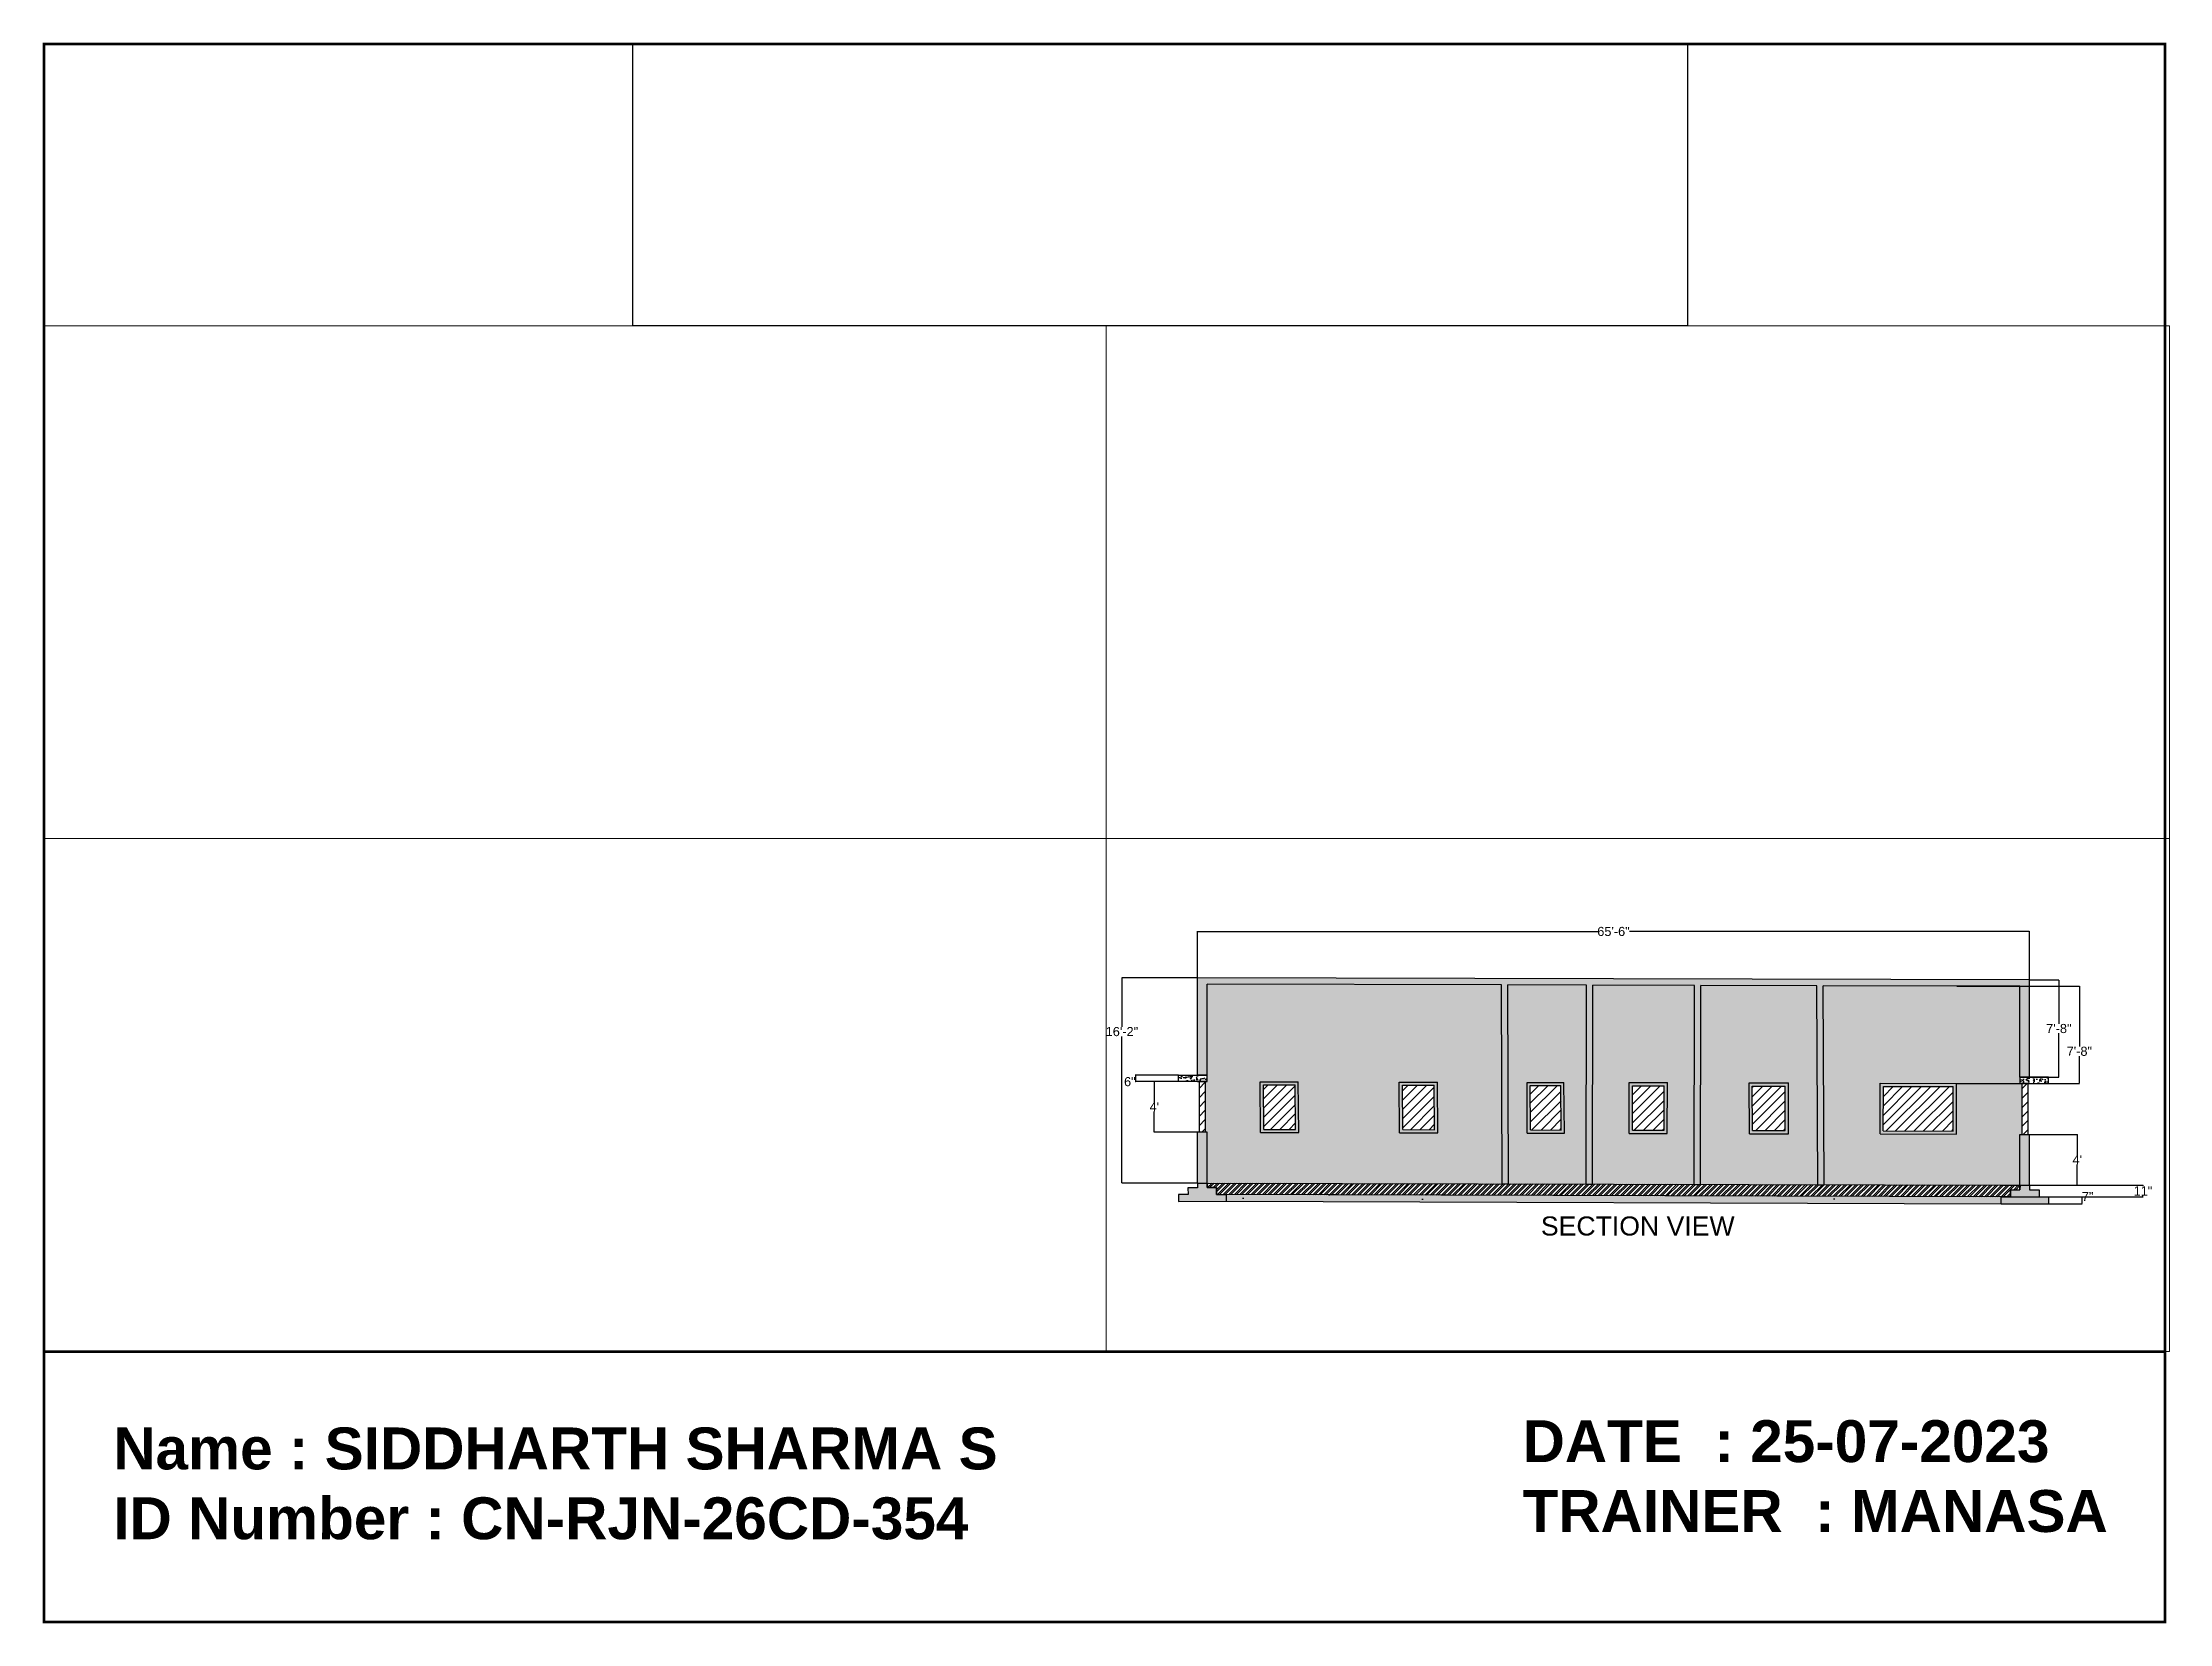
# Paper-space layout 'Layout1' of a CAD drawing. Header units: inches. Extents: x 0 to 15.2, y 0 to 11.3.
# The model-space entities are those that its viewports show. They can reach past a viewport. Long polylines and large blocks are cut down to what shows.
import ezdxf

# ---------------------------------------------------------------- set-up
doc = ezdxf.new("R2010")
doc.units = ezdxf.units.IN
doc.header["$MEASUREMENT"] = 0
doc.layers.add('Objects', color=7, linetype='Continuous')
doc.layers.add('Wall', color=1, linetype='Continuous')
doc.styles.get("Standard").update_dxf_attribs({"font": 'arial.ttf'})
doc.dimstyles.new('MyStyle', dxfattribs={"dimscale": 0, "dimtxt": 8.625, "dimasz": 0.18, "dimexe": 0.18, "dimexo": 0.0625, "dimgap": 0.09, "dimtad": 0, "dimtih": 1, "dimtoh": 1, "dimdec": 0, "dimzin": 0, "dimdsep": 46, "dimlunit": 4, "dimtxsty": 'Standard', "dimcen": 0.09, "dimadec": 0, "dimazin": 0, "dimtfac": 8, "dimtdec": 0, "dimtofl": 0, "dimtmove": 0, "dimatfit": 3, "dimfxl": 1, "dimtolj": 1, "dimtzin": 0, "dimarcsym": 0})
picture_1 = doc.add_image_def('image1.png', size_in_pixel=(4446, 1188))
pattern_1 = [(37.5, (840.686, 98.494), (-1.8898, 57.8047), [0, -45.6, 0, -51, 0, -48.75]), (7.5, (840.686, 98.494), (53.0933, 84.6644), [0, -24.6, 0, -41.1, 0, -15.75]), (327.5, (803.786, 98.494), (93.42426, 0.1698), [0, -15, 0, -54, 0, -70.5]), (317.5, (803.786, 98.494), (90.1838, 26.3303), [0, -7.5, 0, -35.4, 0, -40.5])]
pattern_2 = [(50, (1036.283, 0), (7.172602, -0.627521), [0.75, -8.25]), (355, (1036.283, 0), (-1.387513, 7.521921), [0.6, -6.6]), (100.45144, (1036.881, -0.052), (5.785088, 6.8944), [0.637402, -7.011421]), (46.1842, (1036.283, 2), (10.672413, -1.655193), [1.125, -12.375]), (96.63564, (1037.173, 1.862), (9.34662, 9.741186), [0.956103, -10.517138]), (351.18416, (1036.283, 2), (9.34662, 9.741186), [0.9, -9.9]), (21, (1037.283, 1.5), (5.96907, -4.026189), [0.75, -8.25]), (326, (1037.283, 1.5), (2.433153, 7.2515), [0.6, -6.6]), (71.45144, (1037.7806, 1.1645), (8.402224, 3.225312), [0.637402, -7.011421]), (37.5, (1036.2832, 0), (0.1215986, 3.3289385), [0, -6.52, 0, -6.7, 0, -6.625]), (7.5, (1036.2832, 0), (2.6306954, 3.944117), [0, -3.82, 0, -6.37, 0, -2.525]), (327.5, (1034.0532, 0), (5.3382244, -0.2255487), [0, -2.5, 0, -7.8, 0, -10.35]), (317.5, (1033.053, 0), (5.831862, 1.00105), [0, -3.25, 0, -5.18, 0, -7.35])]
pattern_3 = [(45, (1036.283, 0), (-4.419417, 4.419417), [])]

# ---------------------------------------------------------------- blocks, each defined once
blk = doc.blocks.new('*D36')
at = {"layer": 'Defpoints', "color": 0, "transparency": 16777216}
for p in [(3059.5, 305.1), (3018.8, 299.1), (3059.5, 299.1)]:
    blk.add_point(p, dxfattribs=at)
at = {"layer": 'Objects', "color": 0, "lineweight": -2, "transparency": 16777216}
for p, q in [((3059.5, 305.1), (3018.7, 305.1)), ((3018.8, 304.9), (3018.8, 299.2)), ((3059.5, 299.1), (3018.7, 299.1)), ((3018.8, 298.9), (3018.7, 298.9)), ((3018.8, 299.1), (3018.8, 298.9))]:
    blk.add_line(p, q, dxfattribs=at)
at = {"layer": 'Objects', "color": 0, "transparency": 16777216}
for points in [[(3018.8, 304.9), (3018.9, 304.9), (3018.8, 305.1)], [(3018.8, 299.2), (3018.9, 299.2), (3018.8, 299.1)]]:
    blk.add_solid(points, dxfattribs=at)
at = {"layer": 'Objects', "color": 0, "transparency": 16777216, "insert": (3013.6, 298.9), "char_height": 8.62, "attachment_point": 5}
blk.add_mtext('\\A1;6"', dxfattribs=at)
blk = doc.blocks.new('*D37')
at = {"layer": 'Defpoints', "color": 0, "transparency": 16777216}
for p in [(3079, 299.1), (3036.7, 251.1), (3079, 251.1)]:
    blk.add_point(p, dxfattribs=at)
at = {"layer": 'Objects', "color": 0, "lineweight": -2, "transparency": 16777216}
for p, q in [((3078.9, 299.1), (3036.5, 299.1)), ((3036.7, 298.9), (3036.7, 279.5)), ((3036.7, 251.2), (3036.7, 270.7)), ((3078.9, 251.1), (3036.5, 251.1))]:
    blk.add_line(p, q, dxfattribs=at)
at = {"layer": 'Objects', "color": 0, "transparency": 16777216}
for points in [[(3036.7, 298.9), (3036.7, 298.9), (3036.7, 299.1)], [(3036.7, 251.2), (3036.7, 251.2), (3036.7, 251.1)]]:
    blk.add_solid(points, dxfattribs=at)
at = {"layer": 'Objects', "color": 0, "transparency": 16777216, "insert": (3036.7, 275.1), "char_height": 8.62, "attachment_point": 5}
blk.add_mtext("\\A1;4'", dxfattribs=at)
blk = doc.blocks.new('*D38')
at = {"layer": 'Defpoints', "color": 0, "transparency": 16777216}
for p in [(3077.5, 397.1), (3006.1, 203.1), (3077.1, 203.1)]:
    blk.add_point(p, dxfattribs=at)
at = {"layer": 'Objects', "color": 0, "lineweight": -2, "transparency": 16777216}
for p, q in [((3077.5, 397.1), (3005.9, 397.1)), ((3006.1, 396.9), (3006.1, 350.7)), ((3006.1, 203.3), (3006.1, 341.7)), ((3077, 203.1), (3005.9, 203.1))]:
    blk.add_line(p, q, dxfattribs=at)
at = {"layer": 'Objects', "color": 0, "transparency": 16777216}
for points in [[(3006, 396.9), (3006.1, 396.9), (3006.1, 397.1)], [(3006, 203.3), (3006.1, 203.3), (3006.1, 203.1)]]:
    blk.add_solid(points, dxfattribs=at)
at = {"layer": 'Objects', "color": 0, "transparency": 16777216, "insert": (3006.1, 346.2), "char_height": 8.62, "attachment_point": 5}
blk.add_mtext('\\A1;16\'-2"', dxfattribs=at)
blk = doc.blocks.new('*D39')
at = {"layer": 'Defpoints', "color": 0, "transparency": 16777216}
for p in [(3863.5, 440.8), (3077.5, 397.1), (3863.5, 395.1)]:
    blk.add_point(p, dxfattribs=at)
at = {"layer": 'Objects', "color": 0, "lineweight": -2, "transparency": 16777216}
for p, q in [((3077.5, 397.1), (3077.5, 441)), ((3077.7, 440.8), (3455.6, 440.8)), ((3863.3, 440.8), (3485.5, 440.8)), ((3863.5, 395.2), (3863.5, 441))]:
    blk.add_line(p, q, dxfattribs=at)
at = {"layer": 'Objects', "color": 0, "transparency": 16777216}
for points in [[(3077.7, 440.8), (3077.7, 440.8), (3077.5, 440.8)], [(3863.3, 440.8), (3863.3, 440.8), (3863.5, 440.8)]]:
    blk.add_solid(points, dxfattribs=at)
at = {"layer": 'Objects', "color": 0, "transparency": 16777216, "insert": (3470.5, 440.8), "char_height": 8.62, "attachment_point": 5}
blk.add_mtext('\\A1;65\'-6"', dxfattribs=at)
blk = doc.blocks.new('*D40')
at = {"layer": 'Defpoints', "color": 0, "transparency": 16777216}
for p in [(3863.5, 395.1), (3863.5, 303.1), (3891.2, 303.1)]:
    blk.add_point(p, dxfattribs=at)
at = {"layer": 'Objects', "color": 0, "lineweight": -2, "transparency": 16777216}
for p, q in [((3863.6, 395.1), (3891.3, 395.1)), ((3891.2, 394.9), (3891.2, 353.6)), ((3891.2, 303.3), (3891.2, 344.6)), ((3863.6, 303.1), (3891.3, 303.1))]:
    blk.add_line(p, q, dxfattribs=at)
at = {"layer": 'Objects', "color": 0, "transparency": 16777216}
for points in [[(3891.1, 394.9), (3891.2, 394.9), (3891.2, 395.1)], [(3891.1, 303.3), (3891.2, 303.3), (3891.2, 303.1)]]:
    blk.add_solid(points, dxfattribs=at)
at = {"layer": 'Objects', "color": 0, "transparency": 16777216, "insert": (3891.2, 349.1), "char_height": 8.62, "attachment_point": 5}
blk.add_mtext('\\A1;7\'-8"', dxfattribs=at)
blk = doc.blocks.new('*D41')
at = {"layer": 'Defpoints', "color": 0, "transparency": 16777216}
for p in [(3863.5, 249.1), (3863.5, 201.1), (3908.6, 201.1)]:
    blk.add_point(p, dxfattribs=at)
at = {"layer": 'Objects', "color": 0, "lineweight": -2, "transparency": 16777216}
for p, q in [((3863.6, 249.1), (3908.8, 249.1)), ((3908.6, 248.9), (3908.6, 229.5)), ((3908.6, 201.3), (3908.6, 220.7)), ((3863.6, 201.1), (3908.8, 201.1))]:
    blk.add_line(p, q, dxfattribs=at)
at = {"layer": 'Objects', "color": 0, "transparency": 16777216}
for points in [[(3908.6, 248.9), (3908.6, 248.9), (3908.6, 249.1)], [(3908.6, 201.3), (3908.6, 201.3), (3908.6, 201.1)]]:
    blk.add_solid(points, dxfattribs=at)
at = {"layer": 'Objects', "color": 0, "transparency": 16777216, "insert": (3908.6, 225.1), "char_height": 8.62, "attachment_point": 5}
blk.add_mtext("\\A1;4'", dxfattribs=at)
blk = doc.blocks.new('*D42')
at = {"layer": 'Defpoints', "color": 0, "transparency": 16777216}
for p in [(3836.6, 201.2), (3970.7, 201.2), (3836.5, 190.2)]:
    blk.add_point(p, dxfattribs=at)
at = {"layer": 'Objects', "color": 0, "lineweight": -2, "transparency": 16777216}
for p, q in [((3836.6, 201.2), (3970.9, 201.2)), ((3970.7, 201), (3970.7, 200.1)), ((3836.6, 190.2), (3970.9, 190.2)), ((3970.7, 190.4), (3970.7, 191.3))]:
    blk.add_line(p, q, dxfattribs=at)
at = {"layer": 'Objects', "color": 0, "transparency": 16777216}
for points in [[(3970.7, 201), (3970.8, 201), (3970.7, 201.2)], [(3970.7, 190.4), (3970.8, 190.4), (3970.7, 190.2)]]:
    blk.add_solid(points, dxfattribs=at)
at = {"layer": 'Objects', "color": 0, "transparency": 16777216, "insert": (3970.7, 195.7), "char_height": 8.62, "attachment_point": 5}
blk.add_mtext('\\A1;11"', dxfattribs=at)
blk = doc.blocks.new('*D43')
at = {"layer": 'Defpoints', "color": 0, "transparency": 16777216}
for p in [(3836.5, 190.2), (3836.6, 183.6), (3913.2, 190.2)]:
    blk.add_point(p, dxfattribs=at)
at = {"layer": 'Objects', "color": 0, "lineweight": -2, "transparency": 16777216}
for p, q in [((3836.6, 190.2), (3913.4, 190.2)), ((3836.6, 183.6), (3913.4, 183.6)), ((3913.2, 190.2), (3913.2, 190.4)), ((3913.2, 190.4), (3913.4, 190.4)), ((3913.2, 183.8), (3913.2, 190.1))]:
    blk.add_line(p, q, dxfattribs=at)
at = {"layer": 'Objects', "color": 0, "transparency": 16777216}
for points in [[(3913.2, 190.1), (3913.3, 190.1), (3913.2, 190.2)], [(3913.2, 183.8), (3913.3, 183.8), (3913.2, 183.6)]]:
    blk.add_solid(points, dxfattribs=at)
at = {"layer": 'Objects', "color": 0, "transparency": 16777216, "insert": (3918.4, 190.4), "char_height": 8.62, "attachment_point": 5}
blk.add_mtext('\\A1;7"', dxfattribs=at)
blk = doc.blocks.new('*D44')
at = {"layer": 'Defpoints', "color": 0, "transparency": 16777216}
for p in [(3794.7, 389.3), (3910.6, 389.3), (3794.5, 297.3)]:
    blk.add_point(p, dxfattribs=at)
at = {"layer": 'Objects', "color": 0, "lineweight": -2, "transparency": 16777216}
for p, q in [((3794.8, 389.3), (3910.8, 389.3)), ((3910.6, 389.1), (3910.6, 332.1)), ((3910.6, 297.5), (3910.6, 323.1)), ((3794.5, 297.3), (3910.8, 297.3))]:
    blk.add_line(p, q, dxfattribs=at)
at = {"layer": 'Objects', "color": 0, "transparency": 16777216}
for points in [[(3910.6, 389.1), (3910.6, 389.1), (3910.6, 389.3)], [(3910.6, 297.5), (3910.6, 297.5), (3910.6, 297.3)]]:
    blk.add_solid(points, dxfattribs=at)
at = {"layer": 'Objects', "color": 0, "transparency": 16777216, "insert": (3910.6, 327.6), "char_height": 8.62, "attachment_point": 5}
blk.add_mtext('\\A1;7\'-8"', dxfattribs=at)

msp = doc.modelspace()

# ---------------------------------------------------------------- hatches: boundary and pattern name
at = {"layer": 'Objects', "true_color": 0x136734}
h = msp.add_hatch(color=116, dxfattribs=at)
h.dxf.hatch_style = 1
h.paths.add_polyline_path([(3086.5, 391.1), (3086.5, 305.1), (3086.5, 299.1), (3084.9, 299.1), (3084.9, 251.1), (3086.5, 251.1), (3086.5, 203.1), (3365.4, 202.4), (3364.7, 390.4)])
h.paths.add_polyline_path([(3172.7, 298.8), (3173.1, 250.8), (3137.1, 250.9), (3136.7, 298.9)], flags=16)
h.paths.add_polyline_path([(3169.8, 295.9), (3170.1, 253.9), (3140.1, 253.9), (3139.8, 295.9)], flags=0)
h.paths.add_polyline_path([(3268.1, 298.6), (3304.1, 298.5), (3304.4, 250.5), (3268.4, 250.6)], flags=16)
h.paths.add_polyline_path([(3271.1, 295.6), (3301.1, 295.5), (3301.4, 253.5), (3271.4, 253.6)], flags=0)
h.paths.add_polyline_path([(3371.4, 202.3), (3444.6, 202.2), (3445.1, 390.2), (3370.7, 390.3)])
h.paths.add_polyline_path([(3423.7, 298.2), (3424.1, 250.2), (3389, 250.3), (3388.8, 298.3)], flags=16)
h.paths.add_polyline_path([(3420.8, 295.2), (3421.1, 253.2), (3392, 253.3), (3391.8, 295.3)], flags=0)
h.paths.add_polyline_path([(3450.6, 202.1), (3546.6, 201.9), (3547.1, 389.9), (3451.1, 390.1)])
h.paths.add_polyline_path([(3485.4, 298.1), (3521.4, 298), (3521.3, 250), (3485.3, 250.1)], flags=16)
h.paths.add_polyline_path([(3488.4, 295), (3518.4, 295), (3518.3, 253), (3488.3, 253)], flags=0)
h.paths.add_polyline_path([(3552.6, 201.9), (3663.4, 201.6), (3662.7, 389.6), (3553.1, 389.9)])
h.paths.add_polyline_path([(3598.6, 297.8), (3635.7, 297.7), (3635.9, 249.7), (3599, 249.8)], flags=16)
h.paths.add_polyline_path([(3601.6, 294.8), (3632.7, 294.7), (3632.8, 252.7), (3601.9, 252.8)], flags=0)
h.paths.add_polyline_path([(3668.7, 389.6), (3669.4, 201.6), (3854.5, 201.1), (3854.5, 249.1), (3856.2, 249.1), (3856.2, 297.1), (3854.5, 297.1), (3854.5, 303.1), (3854.5, 389.1)])
h.paths.add_polyline_path([(3794.5, 297.3), (3794.4, 249.3), (3722.4, 249.5), (3722.5, 297.5)], flags=16)
h.paths.add_polyline_path([(3791.5, 294.3), (3791.4, 252.3), (3725.4, 252.4), (3725.5, 294.4)], flags=0)
at = {"layer": 'Objects', "true_color": 0x939598}
h = msp.add_hatch(dxfattribs=at)
h.set_pattern_fill('AR-CONC', color=252)
h.set_pattern_definition(pattern_2)
h.paths.add_polyline_path([(3077.5, 299.1), (3086.5, 299.1), (3086.5, 305.1), (3059.5, 305.1), (3059.5, 299.1)])
at = {"layer": 'Objects', "true_color": 0x7aafdf}
h = msp.add_hatch(dxfattribs=at)
h.set_pattern_fill('ANSI31', color=143, scale=50)
h.set_pattern_definition(pattern_3)
h.paths.add_polyline_path([(3084.9, 299.1), (3079, 299.1), (3079, 251.1), (3084.9, 251.1)])
h.paths.add_polyline_path([(3862.1, 297.1), (3856.2, 297.1), (3856.2, 249.1), (3862.1, 249.1)])
at = {"layer": 'Objects', "true_color": 0xf27172}
h = msp.add_hatch(color=11, dxfattribs=at)
h.dxf.hatch_style = 1
h.paths.add_polyline_path([(3136.7, 298.9), (3137.1, 250.9), (3173.1, 250.8), (3172.7, 298.8)])
h.paths.add_polyline_path([(3139.8, 295.9), (3140.1, 253.9), (3170.1, 253.9), (3169.8, 295.9)], flags=16)
h.paths.add_polyline_path([(3268.1, 298.6), (3268.4, 250.6), (3304.4, 250.5), (3304.1, 298.5)])
h.paths.add_polyline_path([(3271.1, 295.6), (3271.4, 253.6), (3301.4, 253.5), (3301.1, 295.5)], flags=16)
h.paths.add_polyline_path([(3388.8, 298.3), (3389, 250.3), (3424.1, 250.2), (3423.7, 298.2)])
h.paths.add_polyline_path([(3420.8, 295.2), (3421.1, 253.2), (3392, 253.3), (3391.8, 295.3)], flags=16)
h.paths.add_polyline_path([(3485.4, 298.1), (3485.3, 250.1), (3521.3, 250), (3521.4, 298)])
h.paths.add_polyline_path([(3488.4, 295), (3488.3, 253), (3518.3, 253), (3518.4, 295)], flags=16)
h.paths.add_polyline_path([(3635.7, 297.7), (3598.6, 297.8), (3599, 249.8), (3635.9, 249.7)])
h.paths.add_polyline_path([(3601.9, 252.8), (3601.6, 294.8), (3632.7, 294.7), (3632.8, 252.7)], flags=16)
h.paths.add_polyline_path([(3794.4, 249.3), (3794.5, 297.3), (3722.5, 297.5), (3722.4, 249.5)])
h.paths.add_polyline_path([(3725.4, 252.4), (3725.5, 294.4), (3791.5, 294.3), (3791.4, 252.3)], flags=16)
at = {"layer": 'Objects', "true_color": 0x7aafdf}
h = msp.add_hatch(dxfattribs=at)
h.set_pattern_fill('ANSI31', color=143, scale=50)
h.set_pattern_definition(pattern_3)
h.paths.add_polyline_path([(3170.1, 253.9), (3169.8, 295.9), (3139.8, 295.9), (3140.1, 253.9)])
h.paths.add_polyline_path([(3301.1, 295.5), (3271.1, 295.6), (3271.4, 253.6), (3301.4, 253.5)])
h.paths.add_polyline_path([(3420.8, 295.2), (3391.8, 295.3), (3392, 253.3), (3421.1, 253.2)])
h.paths.add_polyline_path([(3488.3, 253), (3518.3, 253), (3518.4, 295), (3488.4, 295)])
h.paths.add_polyline_path([(3601.9, 252.8), (3632.8, 252.7), (3632.7, 294.7), (3601.6, 294.8)])
h.paths.add_polyline_path([(3791.4, 252.3), (3791.5, 294.3), (3725.5, 294.4), (3725.4, 252.4)])
at = {"layer": 'Objects', "true_color": 0x939598}
h = msp.add_hatch(dxfattribs=at)
h.set_pattern_fill('AR-CONC', color=252)
h.set_pattern_definition(pattern_2)
h.paths.add_polyline_path([(3854.5, 303.1), (3854.5, 297.1), (3863.5, 297.1), (3881.5, 297.1), (3881.5, 303.1)])
h = msp.add_hatch(dxfattribs=at)
h.set_pattern_fill('AR-CONC', color=252)
h.set_pattern_definition(pattern_2)
h.paths.add_polyline_path([(3077.5, 198.7), (3068.5, 198.7), (3068.6, 192.4), (3059.6, 192.3), (3059.7, 185.8), (3104.5, 185.9), (3104.5, 192.4), (3095.6, 192.4), (3095.5, 192.4), (3095.5, 198.8), (3086.5, 198.8), (3086.5, 203.1), (3077.5, 203.1)])
h.paths.add_polyline_path([(3881.5, 183.8), (3881.5, 190.1), (3872.5, 190.2), (3872.5, 196.6), (3863.5, 196.6), (3863.5, 201.1), (3854.6, 201.1), (3854.5, 196.6), (3845.5, 196.5), (3845.5, 190.2), (3836.6, 190.2), (3836.6, 183.6)])
h = msp.add_hatch(dxfattribs=at)
h.set_pattern_fill('STEEL', color=252, scale=30)
h.set_pattern_definition([(45, (840.6857, 98.4942), (-2.6516504, 2.6516504), []), (45, (840.6857, 100.3692), (-2.6516504, 2.6516504), [])])
h.paths.add_polyline_path([(3086.5, 203.1), (3086.5, 198.8), (3095.5, 198.8), (3095.5, 198.8), (3095.6, 192.4), (3104.5, 192.4), (3836.6, 190.2), (3845.5, 190.3), (3845.5, 196.5), (3854.5, 196.6), (3854.5, 201.1)])
at = {"layer": 'Objects', "true_color": 0xcd6928}
h = msp.add_hatch(dxfattribs=at)
h.set_pattern_fill('AR-SAND', color=32, scale=30)
h.set_pattern_definition(pattern_1)
h.paths.add_polyline_path([(3836.5, 190.2), (3104.5, 192.4), (3104.5, 185.8), (3836.6, 183.6)])
h = msp.add_hatch(dxfattribs=at)
h.set_pattern_fill('EARTH', color=32, scale=30)
h.set_pattern_definition([(0, (840.686, 98.494), (7.5, 7.5), [7.5, -7.5]), (0, (840.686, 101.307), (7.5, 7.5), [7.5, -7.5]), (0, (840.686, 104.119), (7.5, 7.5), [7.5, -7.5]), (90, (841.623, 105.057), (-7.5, 7.5), [7.5, -7.5]), (90, (844.436, 105.057), (-7.5, 7.5), [7.5, -7.5]), (90, (847.248, 105.057), (-7.5, 7.5), [7.5, -7.5])])
h.paths.add_polyline_path([(3104.5, 192.4), (3104.5, 185.9), (3836.6, 183.6), (3836.6, 190.2)])
at = {"layer": 'Wall', "true_color": 0x939598}
h = msp.add_hatch(dxfattribs=at)
h.set_pattern_fill('BRSTONE', color=252, scale=25)
h.set_pattern_definition([(0, (840.686, 98.494), (0, 8.25), []), (90, (863.186, 98.494), (-12.5, 8.25), [8.25, -8.25]), (90, (860.686, 98.494), (-12.5, 8.25), [8.25, -8.25]), (0, (863.186, 99.869), (12.5, 8.25), [-22.5, 2.5]), (0, (863.186, 101.244), (12.5, 8.25), [-22.5, 2.5]), (0, (863.186, 102.619), (12.5, 8.25), [-22.5, 2.5]), (0, (863.186, 103.994), (12.5, 8.25), [-22.5, 2.5]), (0, (863.186, 105.369), (12.5, 8.25), [-22.5, 2.5])])
h.paths.add_polyline_path([(3086.5, 391.1), (3364.7, 390.4), (3365.4, 202.4), (3371.4, 202.3), (3370.7, 390.3), (3445.1, 390.2), (3444.6, 202.2), (3450.6, 202.1), (3451.1, 390.1), (3547.1, 389.9), (3546.6, 201.9), (3552.6, 201.9), (3553.1, 389.9), (3662.7, 389.6), (3663.4, 201.6), (3669.4, 201.6), (3668.7, 389.6), (3854.5, 389.1), (3854.5, 303.1), (3863.5, 303.1), (3863.5, 395.1), (3077.5, 397.1), (3077.5, 305.1), (3086.5, 305.1)])
h.paths.add_polyline_path([(3086.5, 251.1), (3077.5, 251.1), (3077.5, 203.1), (3086.5, 203.1)], flags=17)
h.paths.add_polyline_path([(3863.5, 249.1), (3854.5, 249.1), (3854.5, 201.1), (3863.5, 201.1)])
h = msp.add_hatch(dxfattribs=at)
h.set_pattern_fill('AR-SAND', color=252, scale=30)
h.set_pattern_definition(pattern_1)
h.paths.add_polyline_path([(3836.5, 190.2), (3104.5, 192.4), (3104.5, 185.8), (3836.6, 183.6)])
at = {"layer": 'Wall', "true_color": 0xcd6928}
h = msp.add_hatch(dxfattribs=at)
h.set_pattern_fill('AR-SAND', color=32, scale=30)
h.set_pattern_definition(pattern_1)
h.paths.add_polyline_path([(3836.5, 190.2), (3104.5, 192.4), (3104.5, 185.8), (3836.6, 183.6)])

# ---------------------------------------------------------------- linework, layer by layer
at = {"layer": 'Objects'}
for p, q in [((3077.5, 391.1), (3077.5, 391.1)), ((3086.5, 397.1), (3086.5, 397.1)), ((3059.5, 299.1), (3059.5, 305.1)), ((3059.5, 305.1), (3086.5, 305.1)), ((3086.5, 299.1), (3086.5, 305.1)), ((3077.5, 299.1), (3059.5, 299.1)), ((3077.5, 299.1), (3086.5, 299.1)), ((3079, 299.1), (3079, 251.1)), ((3084.9, 299.1), (3084.9, 251.1)), ((3137.1, 250.9), (3136.7, 298.9)), ((3136.7, 298.9), (3172.7, 298.8)), ((3136.7, 295.9), (3136.8, 295.9)), ((3140.1, 253.9), (3139.8, 295.9)), ((3139.8, 295.9), (3169.8, 295.9)), ((3170.1, 253.9), (3169.8, 295.9)), ((3173.1, 250.8), (3172.7, 298.8)), ((3268.4, 250.6), (3268.1, 298.6)), ((3268.1, 298.6), (3304.1, 298.5)), ((3271.4, 253.6), (3271.1, 295.6)), ((3271.1, 295.6), (3301.1, 295.5)), ((3301.4, 253.5), (3301.1, 295.5)), ((3304.4, 250.5), (3304.1, 298.5)), ((3389, 250.3), (3388.8, 298.3)), ((3388.8, 298.3), (3423.7, 298.2)), ((3392, 253.3), (3391.8, 295.3)), ((3391.8, 295.3), (3420.8, 295.2)), ((3421.1, 253.2), (3420.8, 295.2)), ((3424.1, 250.2), (3423.7, 298.2)), ((3485.3, 250.1), (3485.4, 298.1)), ((3485.4, 298.1), (3521.4, 298)), ((3488.3, 253), (3488.4, 295)), ((3488.4, 295), (3518.4, 295)), ((3518.3, 253), (3518.4, 295)), ((3521.3, 250), (3521.4, 298)), ((3599, 249.8), (3598.6, 297.8)), ((3598.6, 297.8), (3635.7, 297.7)), ((3601.9, 252.8), (3601.6, 294.8)), ((3601.6, 294.8), (3632.7, 294.7)), ((3632.8, 252.7), (3632.7, 294.7)), ((3635.9, 249.7), (3635.7, 297.7)), ((3722.4, 249.5), (3722.5, 297.5)), ((3722.5, 297.5), (3794.5, 297.3)), ((3725.4, 252.4), (3725.5, 294.4)), ((3725.5, 294.4), (3791.5, 294.3)), ((3791.4, 252.3), (3791.5, 294.3)), ((3794.4, 249.3), (3794.5, 297.3)), ((3881.5, 303.1), (3854.5, 303.1)), ((3854.5, 303.1), (3854.5, 297.1)), ((3854.5, 297.1), (3863.5, 297.1)), ((3856.2, 297.1), (3856.2, 249.1)), ((3862.1, 249.1), (3862.1, 297.1)), ((3863.5, 297.1), (3881.5, 297.1)), ((3881.5, 297.1), (3881.5, 303.1)), ((3137.1, 250.9), (3173.1, 250.8)), ((3140.1, 253.9), (3170.1, 253.9)), ((3268.4, 250.6), (3304.4, 250.5)), ((3271.4, 253.6), (3301.4, 253.5)), ((3301.4, 250.5), (3301.4, 250.5)), ((3304.4, 253.5), (3304.5, 253.5)), ((3389, 250.3), (3424.1, 250.2)), ((3392, 253.3), (3421.1, 253.2)), ((3485.3, 250.1), (3521.3, 250)), ((3488.3, 253), (3518.3, 253)), ((3599, 249.8), (3635.9, 249.7)), ((3601.9, 252.8), (3632.8, 252.7)), ((3632.9, 249.7), (3632.9, 249.7)), ((3635.8, 252.7), (3635.9, 252.7)), ((3722.4, 249.5), (3794.4, 249.3)), ((3725.4, 252.4), (3791.4, 252.3)), ((3077.5, 198.7), (3068.5, 198.7)), ((3068.5, 198.7), (3068.6, 192.4)), ((3077.5, 203.1), (3077.5, 198.7)), ((3086.5, 203.1), (3086.5, 198.8)), ((3086.5, 203.1), (3086.5, 198.8)), ((3086.5, 198.8), (3095.5, 198.8)), ((3086.5, 198.8), (3095.5, 198.8)), ((3095.5, 198.8), (3095.5, 192.4)), ((3095.5, 198.8), (3095.5, 192.4)), ((3854.5, 196.6), (3845.5, 196.5)), ((3845.5, 196.5), (3854.5, 196.6)), ((3845.5, 196.5), (3845.5, 190.2)), ((3845.5, 190.2), (3845.5, 196.5)), ((3854.5, 201.1), (3854.5, 196.6)), ((3854.5, 196.6), (3854.5, 201.1)), ((3863.5, 201.1), (3863.5, 196.6)), ((3863.5, 196.6), (3872.5, 196.6)), ((3872.5, 196.6), (3872.5, 190.2)), ((3068.6, 192.4), (3059.6, 192.3)), ((3059.6, 192.3), (3059.7, 185.8)), ((3059.7, 185.8), (3104.5, 185.9)), ((3095.5, 192.4), (3104.5, 192.4)), ((3095.5, 192.4), (3104.5, 192.4)), ((3104.5, 192.4), (3104.5, 185.9)), ((3845.5, 190.2), (3836.5, 190.2)), ((3836.6, 183.6), (3836.6, 190.2)), ((3836.6, 190.2), (3845.5, 190.2)), ((3836.6, 183.6), (3881.5, 183.8)), ((3872.5, 190.2), (3881.5, 190.1)), ((3881.5, 190.1), (3881.5, 183.8))]:
    msp.add_line(p, q, dxfattribs=at)
msp.add_lwpolyline([(3854.6, 201.1), (3854.5, 196.6), (3845.5, 196.5), (3845.5, 190.3), (3836.6, 190.2), (3095.6, 192.4), (3095.5, 198.8), (3086.5, 198.8), (3086.5, 203.1), (3854.5, 201.1)], dxfattribs=at)
msp.add_lwpolyline([(3104.5, 185.9), (3836.6, 183.6), (3836.6, 190.2), (3104.5, 192.4)], close=True, dxfattribs=at)
at = {"layer": 'Wall'}
for p, q in [((3863.5, 395.1), (3077.5, 397.1)), ((3077.5, 305.1), (3077.5, 397.1)), ((3364.7, 390.4), (3086.5, 391.1)), ((3086.5, 305.1), (3086.5, 391.1)), ((3365.4, 202.4), (3364.7, 390.4)), ((3371.4, 202.3), (3370.7, 390.3)), ((3445.1, 390.2), (3370.7, 390.3)), ((3444.6, 202.2), (3445.1, 390.2)), ((3450.6, 202.1), (3451.1, 390.1)), ((3547.1, 389.9), (3451.1, 390.1)), ((3546.6, 201.9), (3547.1, 389.9)), ((3552.6, 201.9), (3553.1, 389.9)), ((3662.7, 389.6), (3553.1, 389.9)), ((3663.4, 201.6), (3662.7, 389.6)), ((3854.5, 389.1), (3668.7, 389.6)), ((3669.4, 201.6), (3668.7, 389.6)), ((3854.5, 303.1), (3854.5, 389.1)), ((3863.5, 303.1), (3863.5, 395.1)), ((3086.5, 305.1), (3077.5, 305.1)), ((3086.5, 299.1), (3077.5, 299.1)), ((3077.5, 299.1), (3079, 299.1)), ((3086.5, 299.1), (3084.9, 299.1)), ((3854.5, 303.1), (3863.5, 303.1)), ((3854.5, 297.1), (3863.5, 297.1)), ((3854.5, 297.1), (3856.2, 297.1)), ((3862.1, 297.1), (3856.2, 297.1)), ((3077.5, 203.1), (3077.5, 251.1)), ((3086.5, 251.1), (3077.5, 251.1)), ((3086.5, 203.1), (3086.5, 251.1)), ((3854.5, 201.1), (3854.5, 249.1)), ((3854.5, 249.1), (3863.5, 249.1)), ((3856.2, 249.1), (3862.1, 249.1)), ((3863.5, 201.1), (3863.5, 249.1)), ((3077.5, 203.1), (3086.5, 203.1)), ((3365.4, 202.4), (3371.4, 202.4)), ((3444.6, 202.2), (3450.6, 202.1)), ((3546.6, 201.9), (3552.6, 201.9)), ((3663.4, 201.6), (3669.4, 201.6)), ((3854.5, 201.1), (3863.5, 201.1))]:
    msp.add_line(p, q, dxfattribs=at)

# ---------------------------------------------------------------- texts
at = {"layer": 'Objects', "insert": (3401.9, 171.6), "char_height": 18, "attachment_point": 1}
msp.add_mtext_dynamic_manual_height_columns('SECTION VIEW', width=304.052, gutter_width=45, heights=[0], dxfattribs=at)

# ---------------------------------------------------------------- dimensions: what is measured, and where the dimension line sits
at = {"layer": 'Objects'}
dim = msp.add_linear_dim(base=(3863.5, 440.8), p1=(3077.5, 397.1), p2=(3863.5, 395.1), dimstyle='MyStyle', dxfattribs=at)
dim.commit()
dim.dimension.update_dxf_attribs({"geometry": '*D39', "text_midpoint": (3470.5, 440.8)})
for base, p1, p2, picture, middle in [((3006.1, 203.1), (3077.5, 397.1), (3077.1, 203.1), '*D38', (3006.1, 346.2)), ((3910.6, 389.3), (3794.5, 297.3), (3794.7, 389.3), '*D44', (3910.6, 327.6))]:
    dim = msp.add_linear_dim(base=base, p1=p1, p2=p2, angle=90, dimstyle='MyStyle', dxfattribs=at)
    dim.commit()
    dim.dimension.update_dxf_attribs({"geometry": picture, "text_midpoint": middle, "dimtype": 160})
for base, p1, p2, picture, middle in [((3891.2, 303.1), (3863.5, 395.1), (3863.5, 303.1), '*D40', (3891.2, 349.1)), ((3018.8, 299.1), (3059.5, 305.1), (3059.5, 299.1), '*D36', (3013.6, 298.9)), ((3036.7, 251.1), (3079, 299.1), (3079, 251.1), '*D37', (3036.7, 275.1)), ((3908.6, 201.1), (3863.5, 249.1), (3863.5, 201.1), '*D41', (3908.6, 225.1)), ((3970.7, 201.2), (3836.5, 190.2), (3836.6, 201.2), '*D42', (3970.7, 195.7)), ((3913.2, 190.2), (3836.6, 183.6), (3836.5, 190.2), '*D43', (3918.4, 190.4))]:
    dim = msp.add_linear_dim(base=base, p1=p1, p2=p2, angle=90, dimstyle='MyStyle', dxfattribs=at)
    dim.commit()
    dim.dimension.update_dxf_attribs({"geometry": picture, "text_midpoint": middle})

psp = doc.layouts.get("Layout1")

# ---------------------------------------------------------------- linework, layer by layer
at = {"layer": 'Objects', "lineweight": 60}
psp.add_line((-0.002, 1.935), (15.193, 1.935), dxfattribs=at)
at = {"layer": 'Objects', "const_width": 0.02}
psp.add_lwpolyline([(0.005, 11.298), (15.193, 11.298), (15.193, -0.003), (0.005, -0.003)], close=True, dxfattribs=at)

# ---------------------------------------------------------------- texts
at = {"layer": 'Objects', "char_height": 0.3, "attachment_point": 1}
for s, insert in [('{\\fArial|b1|i0|c0|p34;\\PName : SIDDHARTH SHARMA S\\PID Number : CN-RJN-26CD-354}', (0.501, 1.89)), ('{\\fArial|b1|i0|c0|p34;DATE  : 25-07-2023\\PTRAINER  : MANASA}', (10.593, 1.442))]:
    psp.add_mtext(s, dxfattribs=dict(at, insert=insert))

# ---------------------------------------------------------------- pictures from other files: only their frames are drawn
at = {"layer": 'Objects'}
image = psp.add_image(picture_1, insert=(4.222, 9.279), size_in_units=(7.553, 2.018), dxfattribs=at)
image.dxf.flags = 7

# ---------------------------------------------------------------- viewports
at = {"layer": 'Defpoints', "view_target_point": (1528.273, 5.11)}
for center, view_center_point, view_height, status in [((3.805, 7.443), (-70.088, 197.484), 470.73816, 3), ((3.805, 3.771), (912.579, -749.036), 433.10694, 4), ((11.418, 3.771), (1965.186, 281.233), 484.48992, 5)]:
    psp.add_viewport(center=center, size=(7.613, 3.67248), view_center_point=view_center_point, view_height=view_height, status=status, dxfattribs=at)
psp.add_viewport(center=(11.418, 7.443), size=(7.613, 3.67248), view_center_point=(-169.931, -709.447), view_height=333.244, dxfattribs=at)

doc.saveas('drawing.dxf')
